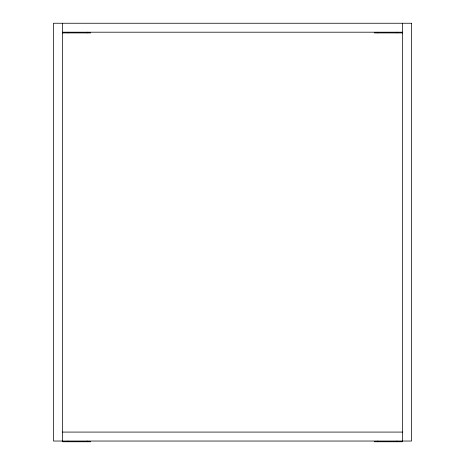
<?xml version="1.0" encoding="UTF-8"?>
<svg xmlns="http://www.w3.org/2000/svg" width="465" height="465" viewBox="0 0 465 465"><rect width="100%" height="100%" fill="white"/><g stroke="black" fill="none" stroke-linecap="round" stroke-linejoin="round"><path stroke-width="0.7" d="M62.403 32.201L402.597 32.201M62.403 32.916L90.751 32.916M374.249 32.916L402.597 32.916M62.403 432.084L402.597 432.084M90.751 441.75L62.403 441.75L62.403 23.25M374.249 441.75L402.597 441.75L402.597 23.25M396.93 32.201L396.93 32.916M396.93 441.035L396.93 441.75M377.83 32.201L377.83 32.916M377.83 441.035L377.83 441.75M87.17 32.201L87.17 32.916M87.17 441.035L87.17 441.75M68.07 32.201L68.07 32.916M68.07 441.035L68.07 441.75M411.548 23.25L53.452 23.25L53.452 441.035L411.548 441.035L411.548 23.25"/></g></svg>
